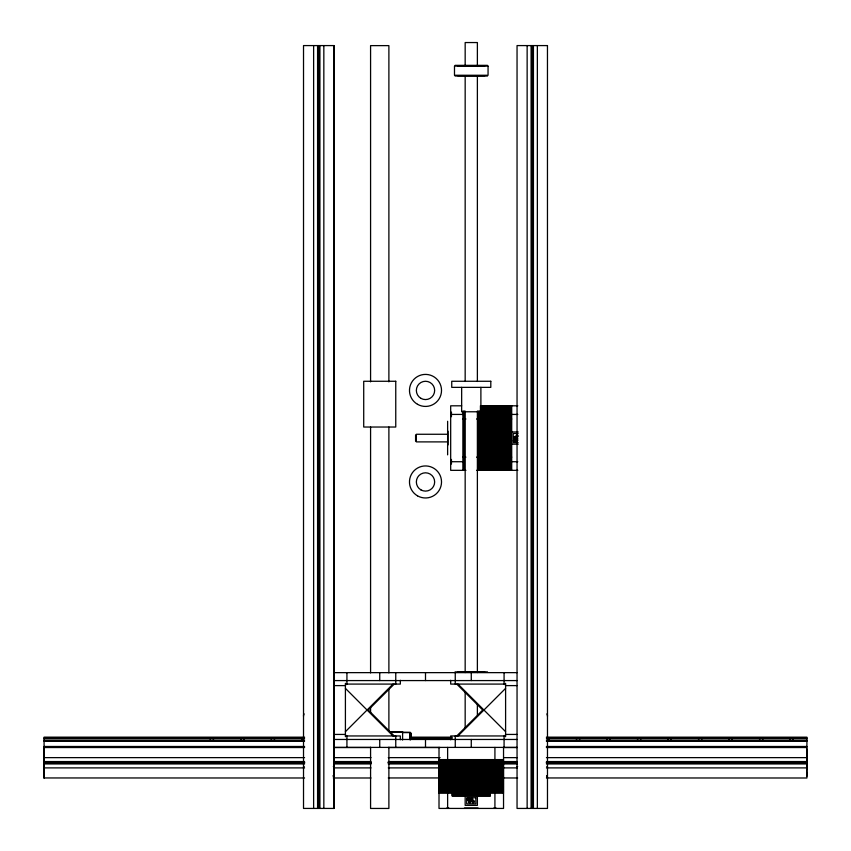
<?xml version="1.0" encoding="UTF-8"?>
<svg xmlns="http://www.w3.org/2000/svg" width="851" height="851" viewBox="0 0 851 851"><rect width="100%" height="100%" fill="white"/><g stroke="black" fill="none" stroke-linecap="round" stroke-linejoin="round"><path stroke-width="1.28" d="M44.071 771.783L44.071 776.208M44.082 754.826L44.071 770.229M44.082 753.699L44.082 748.954M806.918 771.783L806.918 776.208M806.918 754.784L806.918 770.229M806.918 753.678L806.918 748.933M517.833 436.286C516.121 438.393 516.121 433.787 517.833 435.893M409.767 733.222L409.767 734.87L411.288 734.87L410.831 735.913L409.756 735.892M410.831 735.966L411.288 734.849L410.831 735.37M345.41 731.679L393.002 684.087M394.226 684.087L368.292 710.021L394.226 735.955M456.774 735.955L482.719 710.021L456.774 684.087M458.008 735.955L505.6 688.363M448.934 808.184L447.945 808.024M496.229 808.184L495.239 808.024M455.062 65.346L487.485 65.346M457.54 65.729L485.006 65.729M457.54 75.643L485.006 75.643M455.062 76.026L487.485 76.026M461.657 405.81L450.679 405.81L450.679 470.337L465.933 470.337M517.802 405.81L480.432 405.81L480.432 470.337M450.679 414.426L462.88 414.426M511.706 414.426L517.802 414.426M462.88 419L465.933 419M476.613 419L511.706 419M511.706 431.968L518.238 431.968M518.11 433.499L513.227 433.499L513.227 442.648L518.11 442.648M447.477 434.265L416.352 434.265L416.352 441.892L447.477 441.892M511.706 444.179L518.238 444.179M462.88 457.147L465.933 457.147M476.613 457.147L511.706 457.147M450.679 461.721L462.88 461.721M511.706 461.721L517.802 461.721M476.613 470.337L517.802 470.337M455.062 671.886L487.485 671.886M457.54 672.269L485.006 672.269M333.943 672.641L517.046 672.641M333.964 680.577L517.046 680.577M333.964 685.608L345.41 685.608A1.521 1.521 0 0 1 346.931 684.087L400.332 684.087L400.332 680.279M517.046 685.608L505.6 685.608A1.521 1.521 0 0 0 504.079 684.087L450.679 684.087L450.679 680.279M389.513 731.828L402.597 731.849L402.597 740.03M402.587 732.285L410.225 732.307L410.225 740.04M402.587 732.594L410.225 732.615M409.767 734.317L411.288 734.317L410.831 733.2M333.964 734.434L345.41 734.434A1.521 1.521 0 0 0 346.931 735.955L400.332 735.955L400.332 739.774M517.046 734.434L505.6 734.434A1.521 1.521 0 0 1 504.079 735.955L450.679 735.955L450.679 739.774M304.562 737.179L44.082 737.157L44.082 747.093L304.562 747.093M409.544 737.157L452.072 737.179M546.427 737.157L806.908 737.179L806.908 747.093L546.427 747.093M44.082 737.923L304.562 737.923M409.544 737.923L452.072 737.923M546.427 737.923L806.908 737.923M44.082 738.955L304.562 738.955M409.544 738.955L452.072 738.955M546.427 738.955L806.908 738.955M333.964 739.466L517.046 739.466M44.082 740.944L304.562 740.944M546.427 740.944L806.908 740.944M44.082 740.976L304.562 740.976M546.427 740.976L806.908 740.976M44.082 746.487L304.562 746.487M546.427 746.487L806.908 746.487M333.943 747.401L517.046 747.401M304.562 747.529L44.082 747.529L44.082 757.635L304.562 757.635M333.805 747.529L371.015 747.529M388.29 747.529L440.127 747.529M503.92 747.529L517.206 747.529M546.438 747.529L806.929 747.529L806.929 777.995L546.438 777.952M333.805 757.635L371.015 757.635M388.29 757.635L440.127 757.635M503.909 757.635L517.206 757.635M546.438 757.635L806.929 757.635M439.01 759.603L503.537 759.603M439.01 760.368L503.537 760.368M439.01 761.134L503.537 761.134M44.082 761.56L304.562 761.56M333.805 761.56L371.015 761.56M388.29 761.56L440.127 761.56M503.909 761.56L517.206 761.56M546.438 761.56L806.929 761.56M439.01 761.9L503.537 761.9M44.082 762.496L304.562 762.496M333.805 762.496L371.015 762.496M388.29 762.496L440.127 762.496M503.909 762.496L517.206 762.496M546.438 762.496L806.929 762.496M44.082 762.73L304.562 762.73M333.805 762.73L371.015 762.73M388.29 762.73L503.537 762.656M503.909 762.73L517.206 762.73M546.438 762.73L806.929 762.73M44.082 762.794L304.562 762.794M333.805 762.794L371.015 762.794M388.29 762.794L440.116 762.794M503.909 762.794L517.206 762.794M546.438 762.794L806.929 762.794M44.082 763.007L304.562 763.007M333.805 763.007L371.015 763.007M388.29 763.007L440.127 763.007M503.909 763.007L517.206 763.007M546.438 763.007L806.929 763.007M439.01 763.421L503.537 763.421M44.082 763.932L304.562 763.932M333.805 763.932L371.015 763.932M388.29 763.932L440.127 763.932M503.909 763.932L517.206 763.932M546.438 763.932L806.929 763.932M439.01 764.187L503.537 764.187M439.01 764.943L503.537 764.943M439.01 765.709L503.537 765.709M439.01 766.474L503.537 766.474M303.499 766.549L304.115 766.549M333.326 766.549L333.943 766.549M517.046 766.549L517.653 766.549M546.874 766.549L547.48 766.549M439.01 767.24L503.537 767.24M304.562 767.889L44.082 767.889L44.082 777.984L44.082 747.508M333.805 767.889L371.015 767.889M388.29 767.889L440.127 767.889M503.909 767.889L517.206 767.889M546.438 767.889L806.929 767.889M439.01 767.996L503.537 767.996M439.01 768.761L503.537 768.761M439.01 769.527L503.537 769.527M439.01 770.283L503.537 770.283M439.01 771.049L503.537 771.049M439.01 771.814L503.537 771.814M439.01 772.58L503.537 772.58M439.01 773.336L503.537 773.336M439.01 774.102L503.537 774.102M439.01 774.867L503.537 774.867M439.01 775.623L503.537 775.623M439.01 776.389L503.537 776.389M439.01 777.154L503.537 777.154M44.071 777.952L304.562 777.984M333.326 777.984L371.015 777.984M388.279 777.952L503.537 777.92M503.909 777.952L517.653 777.984M439.01 778.676L503.537 778.676M439.01 779.442L503.537 779.442M439.01 780.207L503.537 780.207M439.01 780.963L503.537 780.963M439.01 781.729L503.537 781.729M439.01 782.495L503.537 782.495M439.01 783.26L503.537 783.26M439.01 784.016L503.537 784.016M439.01 784.782L503.537 784.782M439.01 785.547L503.537 785.547M439.01 786.303L503.537 786.303M439.01 787.069L503.537 787.069M439.01 787.835L503.537 787.835M439.01 788.59L503.537 788.59M439.01 789.356L503.537 789.356M439.01 790.122L503.537 790.122M439.01 790.887L503.537 790.887M439.01 791.643L503.537 791.643M439.01 792.409L503.537 792.409M439.01 793.175L503.537 793.175M452.2 793.93L490.346 793.93M452.2 794.696L490.346 794.696M452.2 795.462L490.346 795.462M464.412 808.046L478.134 808.046M446.435 808.237L447.307 808.024M493.612 808.184L494.601 808.024M458.008 684.087L505.6 731.679M345.41 688.363L393.002 735.955M410.831 733.785L411.288 734.317L410.831 733.264M546.565 775.697L547.48 777.984M333.028 775.697L333.943 777.984M793.175 738.976L793.175 741.338M790.122 738.976L790.122 741.338M762.666 738.976L762.666 741.338M759.613 738.976L759.613 741.338M732.147 738.976L732.147 741.338M729.094 738.976L729.094 741.338M701.639 738.976L701.639 741.338M698.586 738.976L698.586 741.338M671.12 738.976L671.12 741.338M668.078 738.976L668.078 741.338M640.612 738.976L640.612 741.338M637.559 738.976L637.559 741.338M610.103 738.976L610.103 741.338M607.05 738.976L607.05 741.338M579.584 738.976L579.584 741.338M576.531 738.976L576.531 741.338M549.076 738.976L549.076 741.338M537.353 45.582L537.353 808.429M533.428 45.582L533.428 808.429M532.492 45.582L532.492 808.429M532.258 45.582L532.258 808.429M532.035 45.582L532.035 808.429M531.098 45.582L531.098 808.429M527.141 45.582L527.141 808.429M511.706 405.81L511.706 470.337M510.94 405.81L510.94 470.337M510.175 405.81L510.175 470.337M509.419 405.81L509.419 470.337M508.653 405.81L508.653 470.337M507.887 405.81L507.887 470.337M507.122 405.81L507.122 470.337M506.366 405.81L506.366 470.337M505.6 405.81L505.6 470.337M505.6 683.321L505.6 736.721M504.834 405.81L504.834 470.337M504.079 405.81L504.079 470.337M504.079 672.641L504.079 684.087M504.079 735.955L504.079 747.401M503.537 747.401L503.537 808.429L439.01 808.429L439.01 747.401M503.313 405.81L503.313 470.337M502.547 405.81L502.547 470.337M501.782 405.81L501.782 470.337M501.026 405.81L501.026 470.337M500.26 405.81L500.26 470.337M499.494 405.81L499.494 470.337M498.739 405.81L498.739 470.337M497.973 405.81L497.973 470.337M497.207 405.81L497.207 470.337M496.441 405.81L496.441 470.337M495.686 405.81L495.686 470.337M494.92 405.81L494.92 470.337M494.92 747.401L494.92 759.603M494.92 793.175L494.92 808.429M494.154 405.81L494.154 470.337M493.399 405.81L493.399 470.337M492.633 405.81L492.633 470.337M491.867 405.81L491.867 470.337M491.101 405.81L491.101 470.337M490.346 405.81L490.346 470.337M490.346 759.603L490.346 796.228L452.2 796.228L452.2 759.603M489.58 405.81L489.58 470.337M488.814 405.81L488.814 470.337M488.059 405.81L488.059 470.337M487.293 405.81L487.293 470.337M486.527 405.81L486.527 470.337M485.772 405.81L485.772 470.337M485.006 405.81L485.006 470.337M484.24 405.81L484.24 470.337M483.474 405.81L483.474 470.337M482.719 405.81L482.719 470.337M481.953 405.81L481.953 470.337M481.187 405.81L481.187 470.337M480.889 387.365L480.889 411.778L461.657 411.778L461.657 387.365M479.666 411.086L479.666 470.337M478.9 411.086L478.9 470.337M478.134 411.086L478.134 470.337M477.379 66.474L477.379 42.55L465.167 42.55L465.167 66.474M477.379 75.782L477.379 381.493M477.379 411.086L477.379 672.577M477.379 704.479L477.379 715.106M477.379 796.228L477.379 805.376L465.167 805.376L465.167 796.228M471.273 672.641L471.273 680.577M471.273 739.466L471.273 747.401M465.167 75.782L465.167 381.493M465.167 411.086L465.167 672.577M465.167 692.512L465.167 728.403M464.412 411.086L464.412 470.337M463.646 411.086L463.646 470.337M462.88 411.086L462.88 470.337M455.253 672.641L455.253 684.087M455.253 735.955L455.253 747.401M451.445 412.139L451.445 416.713M451.445 459.434L451.445 464.008M448.009 431.212L448.009 444.945M447.626 421.288L447.626 454.86M447.626 747.401L447.626 759.603M447.626 793.175L447.626 808.429M425.5 672.641L425.5 680.577M425.5 739.466L425.5 747.401M415.586 435.021L415.586 441.126M410.831 733.009L410.831 736.168M395.758 672.641L395.758 684.087M395.758 735.955L395.758 747.401M388.886 381.854L388.886 45.624L370.579 45.624L370.579 381.854M388.886 427.032L388.886 672.896M388.886 688.842L388.886 731.371M388.886 747.316L388.886 808.45L370.579 808.45L370.579 747.316M379.737 672.641L379.737 680.577M379.737 739.466L379.737 747.401M370.579 427.032L370.579 672.896M370.579 707.447L370.579 712.766M346.931 672.641L346.931 684.087M346.931 735.955L346.931 747.401M345.41 683.321L345.41 736.721M333.943 45.582L333.943 808.45M323.837 45.582L323.837 808.429M319.912 45.582L319.912 808.429M318.976 45.582L318.976 808.429M318.742 45.582L318.742 808.429M318.519 45.582L318.519 808.429M317.583 45.582L317.583 808.429M313.625 45.582L313.625 808.429M301.914 738.976L301.914 741.338M274.458 738.976L274.458 741.338M271.405 738.976L271.405 741.338M243.939 738.976L243.939 741.338M240.886 738.976L240.886 741.338M213.431 738.976L213.431 741.338M210.378 738.976L210.378 741.338M517.887 440.435A1.149 1.149 0 0 1 516.27 440.435A1.149 1.149 0 0 1 516.27 438.818A1.149 1.149 0 0 1 517.887 438.818M517.908 436.893A1.149 1.149 0 0 1 516.28 436.893A1.149 1.149 0 0 1 516.28 435.276A1.149 1.149 0 0 1 517.908 435.276M303.499 716.202A4.574 4.574 0 0 1 304.115 713.915M546.874 713.915A4.574 4.574 0 0 1 547.48 716.202M514.068 437.435C515.004 440.339 516.334 435.372 514.068 437.435M513.813 440.573C514.749 443.477 516.078 438.51 513.813 440.573M467.848 798.876C468.773 801.791 470.114 796.823 467.848 798.876M516.334 439.424C517.27 442.339 518.599 437.371 516.334 439.424M468.986 801.397C469.922 804.312 471.252 799.344 468.986 801.397M470.986 799.121C471.922 802.036 473.252 797.068 470.986 799.121M472.518 801.419C473.454 804.333 474.784 799.366 472.518 801.419M333.964 45.582L303.52 45.582L303.52 808.429L333.964 808.429L333.964 45.582M547.48 45.582L517.046 45.582L517.046 808.429L547.48 808.429L547.459 45.582M488.059 66.112L454.487 66.112L454.487 75.26L488.059 75.26L488.059 66.112M395.758 381.269L363.717 381.269L363.717 427.032L395.758 427.032L395.758 381.269M490.804 381.269L451.743 381.269L451.743 387.365L490.804 387.365L490.804 381.269M402.597 732.083L389.513 732.062L402.597 732.158M475.847 797.749L466.699 797.749L466.699 803.855L475.847 803.855L475.847 797.749M513.983 441.754A1.149 1.149 0 0 0 515.695 440.765A1.149 1.149 0 0 0 513.983 439.776A1.149 1.149 0 0 0 513.983 441.754M513.993 438.435A1.149 1.149 0 0 0 515.908 437.925A1.149 1.149 0 0 0 514.504 436.52A1.149 1.149 0 0 0 513.993 438.435M420.926 489.889A9.159 9.159 0 0 0 434.659 481.964A9.159 9.159 0 0 0 420.926 474.028A9.159 9.159 0 0 0 420.926 489.889M417.49 495.835A16.02 16.02 0 0 0 441.52 481.964A16.02 16.02 0 0 0 417.49 468.082A16.02 16.02 0 0 0 417.49 495.835M420.926 398.353A9.159 9.159 0 0 0 434.659 390.418A9.159 9.159 0 0 0 420.926 382.493A9.159 9.159 0 0 0 420.926 398.353M417.49 404.289A16.02 16.02 0 0 0 441.52 390.418A16.02 16.02 0 0 0 417.49 376.546A16.02 16.02 0 0 0 417.49 404.289M468.007 800.068A1.149 1.149 0 0 0 469.72 799.078A1.149 1.149 0 0 0 468.007 798.078A1.149 1.149 0 0 0 468.007 800.068M469.156 802.589A1.149 1.149 0 0 0 470.869 801.599A1.149 1.149 0 0 0 469.156 800.6A1.149 1.149 0 0 0 469.156 802.589M471.146 800.312A1.149 1.149 0 0 0 472.869 799.323A1.149 1.149 0 0 0 471.146 798.334A1.149 1.149 0 0 0 471.146 800.312M472.688 802.61A1.149 1.149 0 0 0 474.401 801.61A1.149 1.149 0 0 0 472.688 800.621A1.149 1.149 0 0 0 472.688 802.61"/></g></svg>
